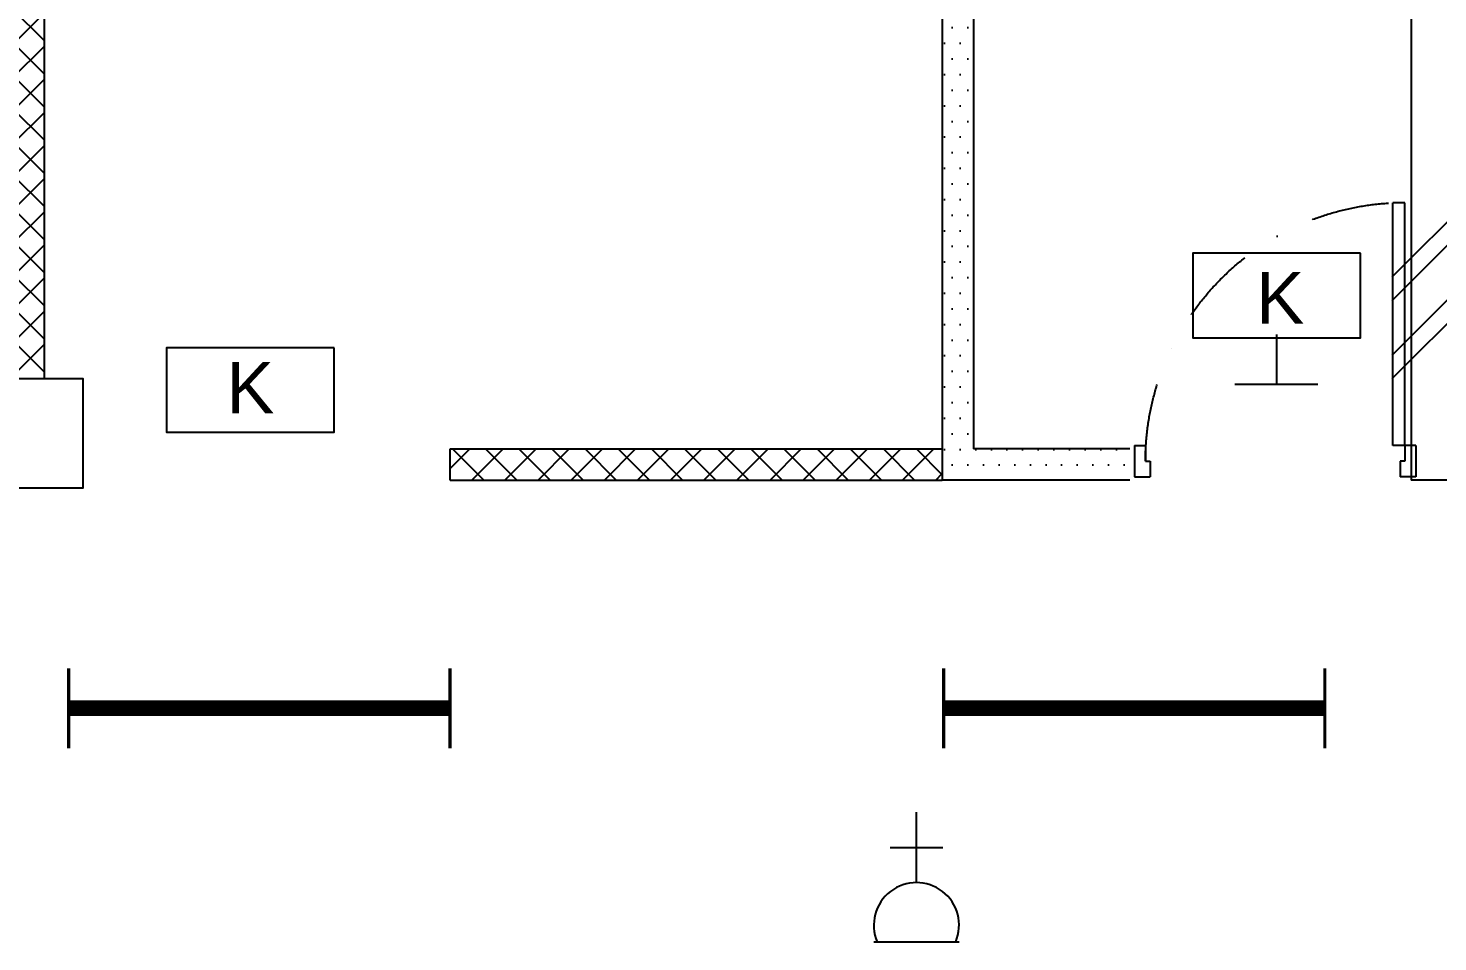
# Model space of a CAD drawing. Header units: inches. Extents: x -106706990 to 300603, y -86718466 to 1728185.
# Drawn here: x 147657 to 152169, y 44432 to 47357 of the extents above; entities that cross this region are included whole.
import ezdxf

# ---------------------------------------------------------------- set-up
doc = ezdxf.new("R2010")
doc.units = ezdxf.units.IN
doc.header["$MEASUREMENT"] = 0
doc.linetypes.add('DASHDOT', pattern=[1, 0.5, -0.25, 0, -0.25])
doc.linetypes.add('DASHED2', pattern=[0.375, 0.25, -0.125])
for name, color, linetype in [('A-COLUMN', 3, 'Continuous'), ('A-DOOR', 9, 'Continuous'), ('A-HATCH', 8, 'Continuous'), ('A-PARTITION', 4, 'Continuous'), ('A-TXTBOMBA', 7, 'Continuous'), ('A-WALL', 1, 'Continuous'), ('A-WLH', 7, 'Continuous'), ('area', 3, 'Continuous'), ('ELECT', 6, 'Continuous'), ('elk_LAMPU', 6, 'Continuous'), ('lamb(new)', 5, 'Continuous')]:
    doc.layers.add(name, color=color, linetype=linetype)
doc.layers.get('area').off()
doc.layers.get('elk_LAMPU').off()
doc.styles.add('arial', font='arial.ttf')

# ---------------------------------------------------------------- blocks, each defined once
blk = doc.blocks.new('A$C49831240')
at = {"layer": 'A-WLH', "color": 8}
for p, q in [((250, 575), (0, 325)), ((250, 500), (0, 250)), ((250, 325), (0, 75)), ((250, 250), (0, 0))]:
    blk.add_line(p, q, dxfattribs=at)
blk = doc.blocks.new('A$C4F656F16')
at = {"layer": 'A-DOOR', "color": 8}
for p, q in [((35, 100), (35, 877.1)), ((35, 877.1), (73, 877.1)), ((73, 100), (73, 877.1)), ((35, 100), (73, 100))]:
    blk.add_line(p, q, dxfattribs=at)
at = {"layer": 'A-DOOR', "color": 8, "linetype": 'Continuous'}
for p, q in [((0, 100), (35, 100)), ((0, 100), (0, 100)), ((0, 100), (0, 0)), ((0, 100), (0, 100)), ((35, 100), (35, 50)), ((900, 100), (865, 100)), ((865, 100), (865, 50)), ((900, 100), (900, 100)), ((900, 100), (900, 0)), ((900, 100), (900, 100)), ((35, 50), (50, 50)), ((50, 50), (50, 0)), ((865, 50), (850, 50)), ((850, 50), (850, 0)), ((0, 0), (50, 0)), ((900, 0), (850, 0))]:
    blk.add_line(p, q, dxfattribs=at)
at = {"layer": 'A-DOOR', "color": 8, "linetype": 'DASHDOT', "ltscale": 500}
blk.add_arc((35, 48), 830, 0.1381, 87.3759, dxfattribs=at)
blk = doc.blocks.new('YBC 136')
at = {"layer": 'lamb(new)'}
for points, const_width in [([(86612635.7, -1195077), (86612635.7, -1195333.2)], 10.2), ([(86613855.7, -1195077), (86613855.7, -1195333.2)], 10.2), ([(86612635.7, -1195205.1), (86613855.7, -1195205.1)], 50.8)]:
    blk.add_lwpolyline(points, dxfattribs=dict(at, const_width=const_width))
blk = doc.blocks.new('*U528')
at = {"layer": 'lamb(new)'}
blk.add_blockref('YBC 136', (-86613245.7, 1195205.1, -4.3), dxfattribs=at)
blk = doc.blocks.new('*U529')
at = {"layer": 'lamb(new)', "color": 0, "linetype": 'ByBlock', "lineweight": -2, "transparency": 16777216}
for p in [(8400, 0), (11200, 0)]:
    blk.add_blockref('*U528', p, dxfattribs=at)
blk = doc.blocks.new('eexit')
at = {"layer": 'A-TXTBOMBA', "color": 3, "linetype": 'Continuous'}
for p, q in [((86699881.6, -1206011.4), (86699881.6, -1206171.1)), ((86700014.7, -1206171.1), (86699748.5, -1206171.1))]:
    blk.add_line(p, q, dxfattribs=at)
at = {"layer": 'A-TXTBOMBA', "color": 3}
blk.add_lwpolyline([(86700150.4, -1205751.4), (86699613.9, -1205751.4), (86699613.9, -1206021.7), (86700150.4, -1206021.7)], close=True, dxfattribs=at)
at = {"layer": 'A-TXTBOMBA', "color": 3, "style": 'arial'}
blk.add_text('K', height=164.8, dxfattribs=at).set_placement((86699817.1, -1205976.5))
blk = doc.blocks.new('EXITE')
at = {"layer": 'A-TXTBOMBA', "color": 3}
blk.add_lwpolyline([(86607836.1, -1196696.9), (86607299.6, -1196696.9), (86607299.6, -1196967.2), (86607836.1, -1196967.2)], close=True, dxfattribs=at)
at = {"layer": 'A-TXTBOMBA', "color": 3, "style": 'arial'}
blk.add_text('K', height=164.8, dxfattribs=at).set_placement((86607490.7, -1196906.9))
blk = doc.blocks.new('SOCKET(in)')
at = {"layer": 'ELECT', "color": 6}
for p, q in [((86605160, -1198079.2), (86605160, -1197854.2)), ((86605075.7, -1197966.7), (86605244.4, -1197966.7)), ((86605023.6, -1198269), (86605296.4, -1198269))]:
    blk.add_line(p, q, dxfattribs=at)
blk.add_arc((86605160, -1198215.6), 136.4, 336.9763, 203.0237, dxfattribs=at)

msp = doc.modelspace()

# ---------------------------------------------------------------- hatches: boundary and pattern name
at = {"layer": 'A-HATCH'}
h = msp.add_hatch(dxfattribs=at)
h.set_pattern_fill('ANSI37', color=8, scale=600)
h.set_pattern_definition([(45, (114889.65, -264791.58), (-53.033009, 53.033009), []), (135, (114889.65, -264791.58), (-53.033009, -53.033009), [])])
h.paths.add_polyline_path([(144682.8, 46009.7), (144682.8, 45909.7), (146307.8, 45909.7), (146307.8, 46009.7)])
h.paths.add_polyline_path([(150582.8, 45909.7), (150582.8, 46009.7), (149007.8, 46009.7), (149007.8, 45909.7)])
h.paths.add_polyline_path([(147657.8, 46234.7), (147707.8, 46234.7), (147707.8, 50409.7), (147657.8, 50409.7)])
h.paths.add_polyline_path([(147607.8, 46234.7), (147657.8, 46234.7), (147657.8, 50409.7), (147607.8, 50409.7)])
h = msp.add_hatch(dxfattribs=at)
h.set_pattern_fill('DOTS', color=8, scale=800)
h.set_pattern_definition([(0, (114889.653, -264791.58), (25, 50), [0, -50])])
h.paths.add_polyline_path([(150682.8, 50409.7), (150582.8, 50409.7), (150582.8, 46059.7), (150682.8, 46059.7)])
h.paths.add_polyline_path([(151182.8, 46009.7), (150682.8, 46009.7), (150682.8, 46059.7), (150582.8, 46059.7), (150582.8, 45909.7), (151182.8, 45909.7)])

# ---------------------------------------------------------------- linework, layer by layer
at = {"layer": 'A-COLUMN', "color": 8}
msp.add_lwpolyline([(147482.8, 45884.7), (147832.8, 45884.7), (147832.8, 46234.7), (147482.8, 46234.7)], close=True, dxfattribs=at)
at = {"layer": 'A-PARTITION', "color": 8}
for p, q in [((147707.8, 50409.7), (147707.8, 46234.7)), ((150582.8, 50409.7), (150582.8, 45909.7)), ((150682.8, 50409.7), (150682.8, 46009.7)), ((149007.8, 46009.7), (150582.8, 46009.7)), ((149007.8, 45909.7), (149007.8, 46009.7)), ((151182.8, 46009.7), (150682.8, 46009.7)), ((149007.8, 45909.7), (150582.8, 45909.7)), ((151182.8, 45909.7), (150582.8, 45909.7))]:
    msp.add_line(p, q, dxfattribs=at)
at = {"layer": 'A-WALL', "color": 8, "linetype": 'Continuous', "ltscale": 900}
for p in [(152082.8, 50409.7), (152532.8, 45909.7)]:
    msp.add_line(p, (152082.8, 45909.7), dxfattribs=at)

# ---------------------------------------------------------------- block references
at = {"layer": 'A-DOOR', "color": 8, "xscale": -1}
msp.add_blockref('A$C4F656F16', (152097.8, 45920.4), dxfattribs=at)
at = {"layer": 'A-WLH', "color": 8}
msp.add_blockref('A$C49831240', (152021.7, 46234.3), dxfattribs=at)
at = {"layer": 'area'}
for name, p in [('eexit', (-86548229.7, 1252387.6)), ('EXITE', (-86459199.4, 1243030.7))]:
    msp.add_blockref(name, p, dxfattribs=at)
at = {"layer": 'elk_LAMPU', "color": 0, "linetype": 'DASHED2', "lineweight": 18}
msp.add_blockref('SOCKET(in)', (-86454660, 1242700.8), dxfattribs=at)
at = {"layer": 'lamb(new)'}
msp.add_blockref('*U529', (139996.8, 45179.8, 4.3), dxfattribs=at)

doc.saveas('drawing.dxf')
